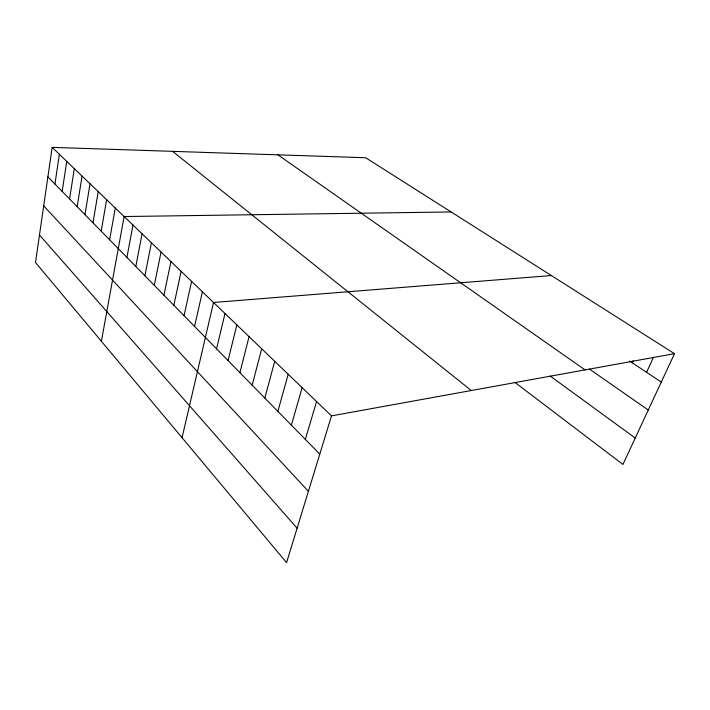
<?xml version="1.0" encoding="UTF-8"?>
<svg xmlns="http://www.w3.org/2000/svg" width="710" height="710" viewBox="0 0 710 710"><rect width="100%" height="100%" fill="white"/><g stroke="black" fill="none" stroke-linecap="round" stroke-linejoin="round"><path stroke-width="1.06" d="M674.5 353.678L365.685 157.744L52.167 147.36L35.5 262.505L286.574 562.639L331.499 415.874L674.5 353.678L622.945 464.447L515.247 382.654M54.945 184.023L59.365 154.283M62.178 191.398L66.74 161.374M69.58 198.951L74.31 168.652M77.177 206.699L82.076 176.115M84.978 214.651L90.046 183.775M92.975 222.807L98.228 191.638M101.184 231.185L106.633 199.723M109.624 239.785L115.268 208.021M101.379 341.261L124.135 216.541L451.125 211.953M126.921 257.428L132.983 225.052M135.796 266.481L142.08 233.794M144.911 275.782L151.425 242.784M154.292 285.34L161.046 252.023M163.93 295.174L170.932 261.529M173.843 305.282L181.121 271.318M184.05 315.693L191.602 281.4M194.567 326.414L202.403 291.783M182.053 437.688L213.532 302.478L551.342 275.542M216.55 348.841L225.008 313.509M228.052 360.573L236.856 324.896M239.918 372.67L249.068 336.638M252.165 385.166L261.688 348.77M264.812 398.061L274.726 361.301M277.867 411.383L288.198 374.259M291.375 425.157L302.14 387.651M305.336 439.392L316.562 401.523M632.255 362.792L633.151 360.786M646.588 372.324L653.475 357.219M629.637 361.044L661.276 382.095M589.522 369.111L648.265 410.043M277.921 154.842L585.049 369.892M550.117 376.007L635.246 438.034M172.628 151.354L471.262 390.536M52.167 147.36L331.499 415.874M47.898 176.834L319.793 454.134M43.7 205.856L308.406 491.338M39.485 234.974L297.117 528.204"/></g></svg>
